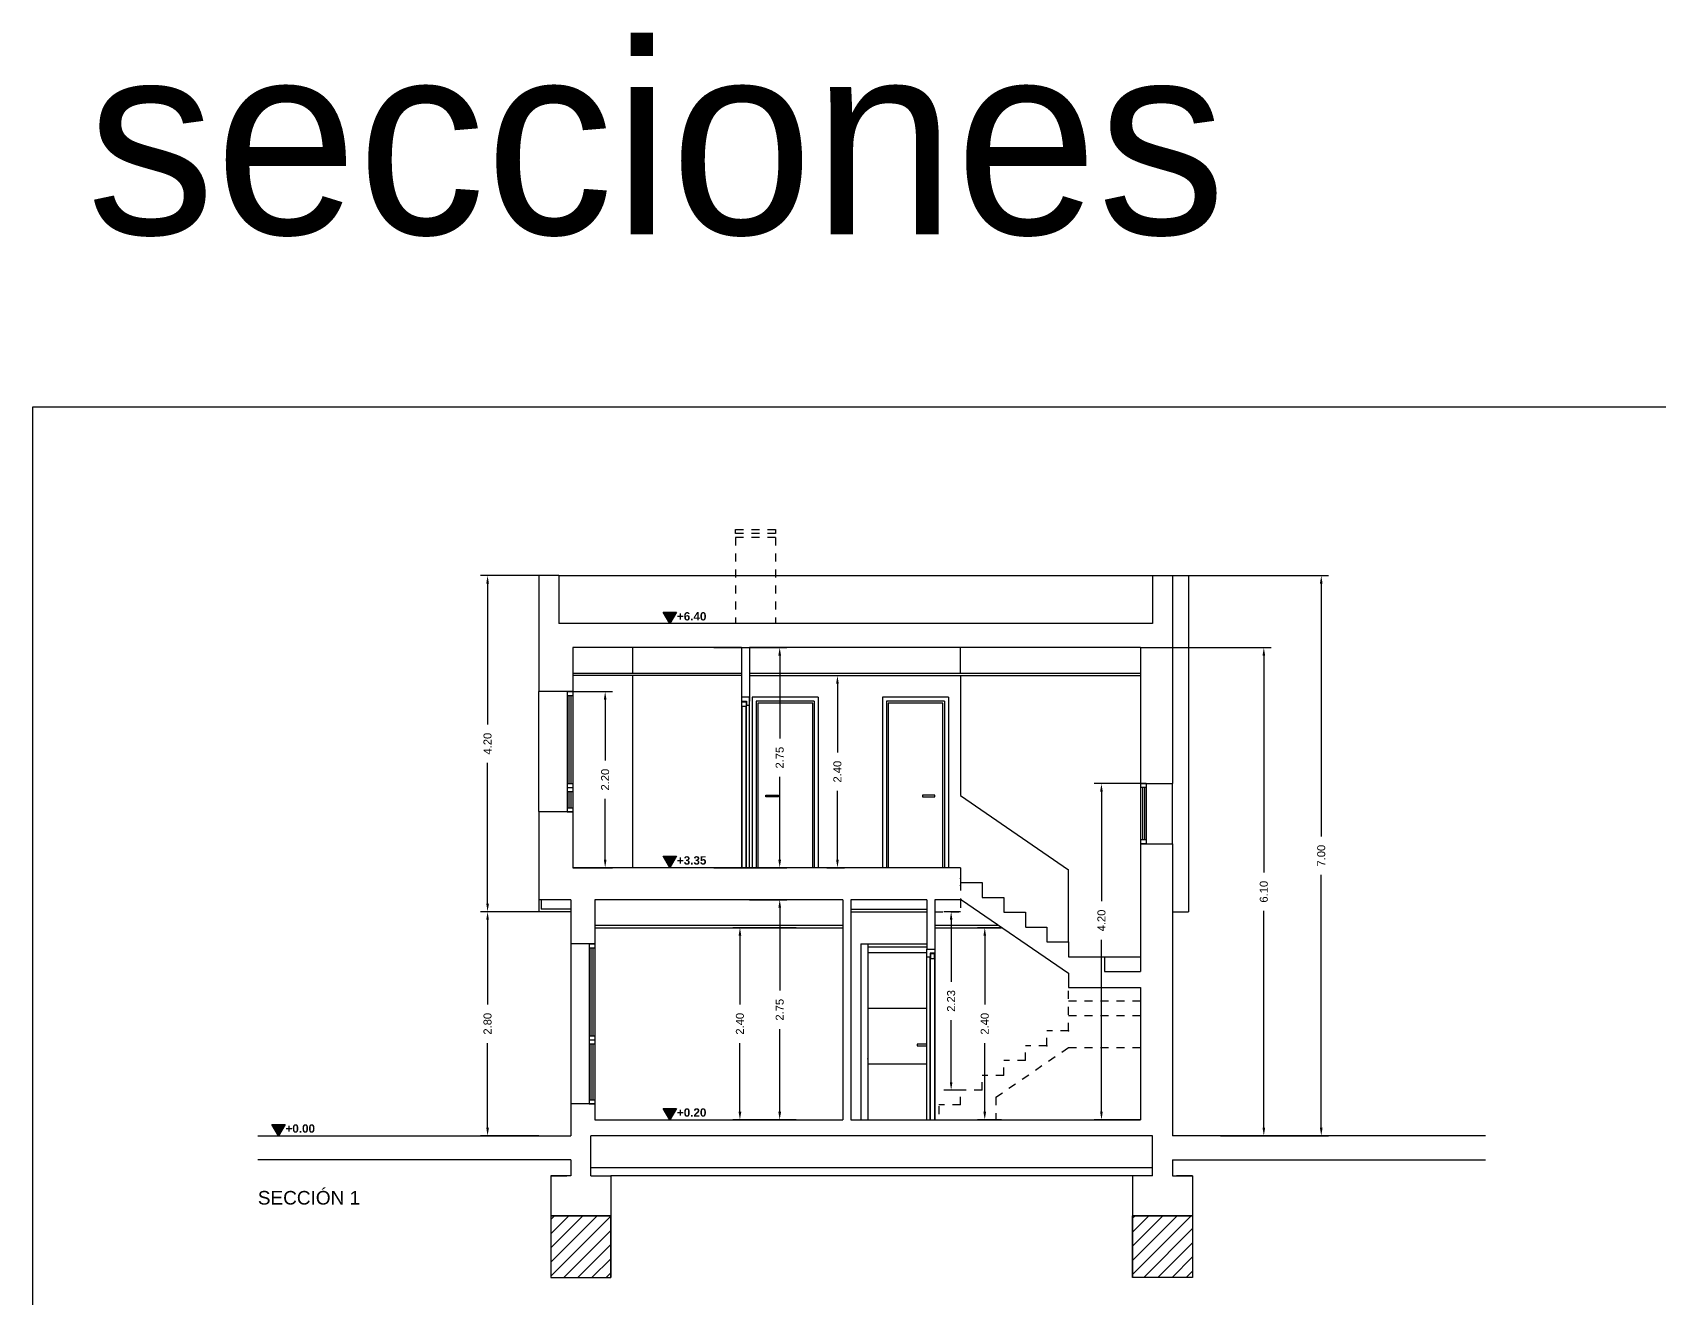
# Model space of a CAD drawing. Header units: millimetres. Extents: x 441156 to 441653, y 4514887 to 4515266.
# Drawn here: x 441397.92 to 441418.25, y 4514897.84 to 4514913.66 of the extents above; entities that cross this region are included whole.
import ezdxf

# ---------------------------------------------------------------- set-up
doc = ezdxf.new("R2010")
doc.units = ezdxf.units.MM
doc.linetypes.add('CONTINUA', pattern=[0])
doc.linetypes.add('RAYITAS', pattern=[0.375, 0.25, -0.125])
for name, color, linetype in [('01_alzado', 5, 'CONTINUA'), ('01_cotas', 254, 'Continuous'), ('01_proyeccion', 36, 'RAYITAS'), ('01_proyección', 4, 'RAYITAS'), ('01_seccion', 7, 'CONTINUA'), ('01_tabiques', 3, 'Continuous'), ('01_texto cartela', 5, 'Continuous'), ('01_textos', 7, 'Continuous')]:
    doc.layers.add(name, color=color, linetype=linetype)
doc.layers.add('01_cartela', color=6, linetype='Continuous', plot=False)
doc.styles.add('Century Gothic_6', font='', dxfattribs={"height": 11})
doc.styles.add('Estilo1', font='swissel.ttf')
doc.styles.add('NIEVES3', font='swisseb.ttf')
doc.styles.add('ROMANS', font='romans')
doc.styles.get('Century Gothic_6').set_extended_font_data('Century Gothic')
doc.dimstyles.new('DECIMAL-50', dxfattribs={"dimtxt": 0.08, "dimasz": 0.15, "dimexe": 0.09, "dimexo": 0, "dimgap": 0.09, "dimtad": 0, "dimzin": 0, "dimdsep": 46, "dimtxsty": 'ROMANS', "dimcen": 0.09, "dimclrt": 6, "dimadec": 0, "dimazin": 0, "dimtfac": 1.38, "dimtix": 1, "dimtofl": 0, "dimtmove": 2, "dimatfit": 3, "dimldrblk": 'OBLIQUE', "dimfxl": 1, "dimtolj": 1, "dimtzin": 0, "dimarcsym": 0})
pattern_1 = [(45, (439122.6887, 4514849.80938), (-0.0883883476, 0.0883883476), [])]

# ---------------------------------------------------------------- blocks, each defined once
blk = doc.blocks.new('*D505')
at = {"layer": '01_cotas', "color": 0, "linetype": 'CONTINUA', "lineweight": -2, "transparency": 16777216}
for p, q in [((441406.434, 4514905.975), (441407.347, 4514905.975)), ((441406.434, 4514903.225), (441407.347, 4514903.225))]:
    blk.add_line(p, q, dxfattribs=at)
at = {"layer": '01_cotas', "color": 0, "lineweight": -2, "transparency": 16777216}
for p, q in [((441407.257, 4514905.875), (441407.257, 4514904.84)), ((441407.257, 4514903.325), (441407.257, 4514904.359))]:
    blk.add_line(p, q, dxfattribs=at)
at = {"layer": '01_cotas', "color": 0, "transparency": 16777216}
for points in [[(441407.24, 4514905.875), (441407.274, 4514905.875), (441407.257, 4514905.975)], [(441407.24, 4514903.325), (441407.274, 4514903.325), (441407.257, 4514903.225)]]:
    blk.add_solid(points, dxfattribs=at)
at = {"layer": '01_cotas', "color": 7, "transparency": 16777216, "insert": (441407.257, 4514904.6), "char_height": 0.1, "attachment_point": 5, "rotation": 90, "style": 'Estilo1'}
blk.add_mtext('\\A1;2.75', dxfattribs=at)
blk = doc.blocks.new('*D506')
at = {"layer": '01_cotas', "color": 0, "linetype": 'CONTINUA', "lineweight": -2, "transparency": 16777216}
for p, q in [((441406.88, 4514902.825), (441407.347, 4514902.825)), ((441406.88, 4514900.075), (441407.347, 4514900.075))]:
    blk.add_line(p, q, dxfattribs=at)
at = {"layer": '01_cotas', "color": 0, "lineweight": -2, "transparency": 16777216}
for p, q in [((441407.257, 4514902.725), (441407.257, 4514901.69)), ((441407.257, 4514900.175), (441407.257, 4514901.209))]:
    blk.add_line(p, q, dxfattribs=at)
at = {"layer": '01_cotas', "color": 0, "transparency": 16777216}
for points in [[(441407.24, 4514902.725), (441407.274, 4514902.725), (441407.257, 4514902.825)], [(441407.24, 4514900.175), (441407.274, 4514900.175), (441407.257, 4514900.075)]]:
    blk.add_solid(points, dxfattribs=at)
at = {"layer": '01_cotas', "color": 7, "transparency": 16777216, "insert": (441407.257, 4514901.45), "char_height": 0.1, "attachment_point": 5, "rotation": 90, "style": 'Estilo1'}
blk.add_mtext('\\A1;2.75', dxfattribs=at)
blk = doc.blocks.new('*D507')
at = {"layer": '01_cotas', "color": 0, "linetype": 'CONTINUA', "lineweight": -2, "transparency": 16777216}
for p, q in [((441407.844, 4514905.625), (441408.068, 4514905.625)), ((441407.844, 4514903.225), (441408.068, 4514903.225))]:
    blk.add_line(p, q, dxfattribs=at)
at = {"layer": '01_cotas', "color": 0, "lineweight": -2, "transparency": 16777216}
for p, q in [((441407.978, 4514905.525), (441407.978, 4514904.665)), ((441407.978, 4514903.325), (441407.978, 4514904.184))]:
    blk.add_line(p, q, dxfattribs=at)
at = {"layer": '01_cotas', "color": 0, "transparency": 16777216}
for points in [[(441407.962, 4514905.525), (441407.995, 4514905.525), (441407.978, 4514905.625)], [(441407.962, 4514903.325), (441407.995, 4514903.325), (441407.978, 4514903.225)]]:
    blk.add_solid(points, dxfattribs=at)
at = {"layer": '01_cotas', "color": 7, "transparency": 16777216, "insert": (441407.978, 4514904.425), "char_height": 0.1, "attachment_point": 5, "rotation": 90, "style": 'Estilo1'}
blk.add_mtext('\\A1;2.40', dxfattribs=at)
blk = doc.blocks.new('*D508')
at = {"layer": '01_cotas', "color": 0, "linetype": 'CONTINUA', "lineweight": -2, "transparency": 16777216}
for p, q in [((441407.463, 4514902.475), (441406.67, 4514902.475)), ((441407.463, 4514900.075), (441406.67, 4514900.075))]:
    blk.add_line(p, q, dxfattribs=at)
at = {"layer": '01_cotas', "color": 0, "lineweight": -2, "transparency": 16777216}
for p, q in [((441406.76, 4514902.375), (441406.76, 4514901.515)), ((441406.76, 4514900.175), (441406.76, 4514901.034))]:
    blk.add_line(p, q, dxfattribs=at)
at = {"layer": '01_cotas', "color": 0, "transparency": 16777216}
for points in [[(441406.743, 4514902.375), (441406.777, 4514902.375), (441406.76, 4514902.475)], [(441406.743, 4514900.175), (441406.777, 4514900.175), (441406.76, 4514900.075)]]:
    blk.add_solid(points, dxfattribs=at)
at = {"layer": '01_cotas', "color": 7, "transparency": 16777216, "insert": (441406.76, 4514901.275), "char_height": 0.1, "attachment_point": 5, "rotation": 90, "style": 'Estilo1'}
blk.add_mtext('\\A1;2.40', dxfattribs=at)
blk = doc.blocks.new('*D509')
at = {"layer": '01_cotas', "color": 0, "linetype": 'CONTINUA', "lineweight": -2, "transparency": 16777216}
for p, q in [((441404.671, 4514905.425), (441405.166, 4514905.425)), ((441404.671, 4514903.225), (441405.166, 4514903.225))]:
    blk.add_line(p, q, dxfattribs=at)
at = {"layer": '01_cotas', "color": 0, "lineweight": -2, "transparency": 16777216}
for p, q in [((441405.076, 4514905.325), (441405.076, 4514904.565)), ((441405.076, 4514903.325), (441405.076, 4514904.084))]:
    blk.add_line(p, q, dxfattribs=at)
at = {"layer": '01_cotas', "color": 0, "transparency": 16777216}
for points in [[(441405.06, 4514905.325), (441405.093, 4514905.325), (441405.076, 4514905.425)], [(441405.06, 4514903.325), (441405.093, 4514903.325), (441405.076, 4514903.225)]]:
    blk.add_solid(points, dxfattribs=at)
at = {"layer": '01_cotas', "color": 7, "transparency": 16777216, "insert": (441405.076, 4514904.325), "char_height": 0.1, "attachment_point": 5, "rotation": 90, "style": 'Estilo1'}
blk.add_mtext('\\A1;2.20', dxfattribs=at)
blk = doc.blocks.new('*D510')
at = {"layer": '01_cotas', "color": 0, "linetype": 'CONTINUA', "lineweight": -2, "transparency": 16777216}
for p, q in [((441409.516, 4514902.675), (441409.309, 4514902.675)), ((441409.516, 4514900.445), (441409.309, 4514900.445))]:
    blk.add_line(p, q, dxfattribs=at)
at = {"layer": '01_cotas', "color": 0, "lineweight": -2, "transparency": 16777216}
for p, q in [((441409.399, 4514902.575), (441409.399, 4514901.8)), ((441409.399, 4514900.545), (441409.399, 4514901.32))]:
    blk.add_line(p, q, dxfattribs=at)
at = {"layer": '01_cotas', "color": 0, "transparency": 16777216}
for points in [[(441409.382, 4514902.575), (441409.415, 4514902.575), (441409.399, 4514902.675)], [(441409.382, 4514900.545), (441409.415, 4514900.545), (441409.399, 4514900.445)]]:
    blk.add_solid(points, dxfattribs=at)
at = {"layer": '01_cotas', "color": 7, "transparency": 16777216, "insert": (441409.399, 4514901.56), "char_height": 0.1, "attachment_point": 5, "rotation": 90, "style": 'Estilo1'}
blk.add_mtext('\\A1;2.23', dxfattribs=at)
blk = doc.blocks.new('*D518')
at = {"layer": '01_cotas', "color": 0, "linetype": 'CONTINUA', "lineweight": -2, "transparency": 16777216}
for p, q in [((441411.766, 4514904.275), (441411.187, 4514904.275)), ((441411.766, 4514900.075), (441411.187, 4514900.075))]:
    blk.add_line(p, q, dxfattribs=at)
at = {"layer": '01_cotas', "color": 0, "lineweight": -2, "transparency": 16777216}
for p, q in [((441411.277, 4514904.175), (441411.277, 4514902.806)), ((441411.277, 4514900.175), (441411.277, 4514902.324))]:
    blk.add_line(p, q, dxfattribs=at)
at = {"layer": '01_cotas', "color": 0, "transparency": 16777216}
for points in [[(441411.26, 4514904.175), (441411.293, 4514904.175), (441411.277, 4514904.275)], [(441411.26, 4514900.175), (441411.293, 4514900.175), (441411.277, 4514900.075)]]:
    blk.add_solid(points, dxfattribs=at)
at = {"layer": '01_cotas', "color": 7, "transparency": 16777216, "insert": (441411.277, 4514902.565), "char_height": 0.1, "attachment_point": 5, "rotation": 90, "style": 'Estilo1'}
blk.add_mtext('\\A1;4.20', dxfattribs=at)
blk = doc.blocks.new('*D511')
at = {"layer": '01_cotas', "color": 0, "linetype": 'CONTINUA', "lineweight": -2, "transparency": 16777216}
for p, q in [((441412.366, 4514906.875), (441414.113, 4514906.875)), ((441412.766, 4514899.875), (441414.113, 4514899.875))]:
    blk.add_line(p, q, dxfattribs=at)
at = {"layer": '01_cotas', "color": 0, "lineweight": -2, "transparency": 16777216}
for p, q in [((441414.023, 4514906.775), (441414.023, 4514903.614)), ((441414.023, 4514899.975), (441414.023, 4514903.135))]:
    blk.add_line(p, q, dxfattribs=at)
at = {"layer": '01_cotas', "color": 0, "transparency": 16777216}
for points in [[(441414.006, 4514906.775), (441414.039, 4514906.775), (441414.023, 4514906.875)], [(441414.006, 4514899.975), (441414.039, 4514899.975), (441414.023, 4514899.875)]]:
    blk.add_solid(points, dxfattribs=at)
at = {"layer": '01_cotas', "color": 7, "transparency": 16777216, "insert": (441414.023, 4514903.375), "char_height": 0.1, "attachment_point": 5, "rotation": 90, "style": 'Estilo1'}
blk.add_mtext('\\A1;7.00', dxfattribs=at)
blk = doc.blocks.new('*D512')
at = {"layer": '01_cotas', "color": 0, "linetype": 'CONTINUA', "lineweight": -2, "transparency": 16777216}
for p, q in [((441411.766, 4514905.975), (441413.395, 4514905.975)), ((441412.766, 4514899.875), (441413.395, 4514899.875))]:
    blk.add_line(p, q, dxfattribs=at)
at = {"layer": '01_cotas', "color": 0, "lineweight": -2, "transparency": 16777216}
for p, q in [((441413.305, 4514905.875), (441413.305, 4514903.165)), ((441413.305, 4514899.975), (441413.305, 4514902.684))]:
    blk.add_line(p, q, dxfattribs=at)
at = {"layer": '01_cotas', "color": 0, "transparency": 16777216}
for points in [[(441413.289, 4514905.875), (441413.322, 4514905.875), (441413.305, 4514905.975)], [(441413.289, 4514899.975), (441413.322, 4514899.975), (441413.305, 4514899.875)]]:
    blk.add_solid(points, dxfattribs=at)
at = {"layer": '01_cotas', "color": 7, "transparency": 16777216, "insert": (441413.305, 4514902.925), "char_height": 0.1, "attachment_point": 5, "rotation": 90, "style": 'Estilo1'}
blk.add_mtext('\\A1;6.10', dxfattribs=at)
blk = doc.blocks.new('*D517')
at = {"layer": '01_cotas', "color": 0, "linetype": 'CONTINUA', "lineweight": -2, "transparency": 16777216}
for p, q in [((441404.246, 4514906.875), (441403.517, 4514906.875)), ((441404.246, 4514902.675), (441403.517, 4514902.675))]:
    blk.add_line(p, q, dxfattribs=at)
at = {"layer": '01_cotas', "color": 0, "lineweight": -2, "transparency": 16777216}
for p, q in [((441403.607, 4514906.775), (441403.607, 4514905.015)), ((441403.607, 4514902.775), (441403.607, 4514904.534))]:
    blk.add_line(p, q, dxfattribs=at)
at = {"layer": '01_cotas', "color": 0, "transparency": 16777216}
for points in [[(441403.591, 4514906.775), (441403.624, 4514906.775), (441403.607, 4514906.875)], [(441403.591, 4514902.775), (441403.624, 4514902.775), (441403.607, 4514902.675)]]:
    blk.add_solid(points, dxfattribs=at)
at = {"layer": '01_cotas', "color": 7, "transparency": 16777216, "insert": (441403.607, 4514904.775), "char_height": 0.1, "attachment_point": 5, "rotation": 90, "style": 'Estilo1'}
blk.add_mtext('\\A1;4.20', dxfattribs=at)
blk = doc.blocks.new('*D519')
at = {"layer": '01_cotas', "color": 0, "linetype": 'CONTINUA', "lineweight": -2, "transparency": 16777216}
for p, q in [((441404.246, 4514902.675), (441403.517, 4514902.675)), ((441404.246, 4514899.875), (441403.517, 4514899.875))]:
    blk.add_line(p, q, dxfattribs=at)
at = {"layer": '01_cotas', "color": 0, "lineweight": -2, "transparency": 16777216}
for p, q in [((441403.607, 4514902.575), (441403.607, 4514901.515)), ((441403.607, 4514899.975), (441403.607, 4514901.034))]:
    blk.add_line(p, q, dxfattribs=at)
at = {"layer": '01_cotas', "color": 0, "transparency": 16777216}
for points in [[(441403.591, 4514902.575), (441403.624, 4514902.575), (441403.607, 4514902.675)], [(441403.591, 4514899.975), (441403.624, 4514899.975), (441403.607, 4514899.875)]]:
    blk.add_solid(points, dxfattribs=at)
at = {"layer": '01_cotas', "color": 7, "transparency": 16777216, "insert": (441403.607, 4514901.275), "char_height": 0.1, "attachment_point": 5, "rotation": 90, "style": 'Estilo1'}
blk.add_mtext('\\A1;2.80', dxfattribs=at)
blk = doc.blocks.new('*D803')
at = {"layer": '01_cotas', "color": 0, "linetype": 'CONTINUA', "lineweight": -2, "transparency": 16777216}
for p, q in [((441410.027, 4514902.475), (441409.729, 4514902.475)), ((441410.027, 4514900.075), (441409.729, 4514900.075))]:
    blk.add_line(p, q, dxfattribs=at)
at = {"layer": '01_cotas', "color": 0, "lineweight": -2, "transparency": 16777216}
for p, q in [((441409.819, 4514902.375), (441409.819, 4514901.515)), ((441409.819, 4514900.175), (441409.819, 4514901.034))]:
    blk.add_line(p, q, dxfattribs=at)
at = {"layer": '01_cotas', "color": 0, "transparency": 16777216}
for points in [[(441409.802, 4514902.375), (441409.835, 4514902.375), (441409.819, 4514902.475)], [(441409.802, 4514900.175), (441409.835, 4514900.175), (441409.819, 4514900.075)]]:
    blk.add_solid(points, dxfattribs=at)
at = {"layer": '01_cotas', "color": 7, "transparency": 16777216, "insert": (441409.819, 4514901.275), "char_height": 0.1, "attachment_point": 5, "rotation": 90, "style": 'Estilo1'}
blk.add_mtext('\\A1;2.40', dxfattribs=at)

msp = doc.modelspace()

# ---------------------------------------------------------------- hatches: boundary and pattern name
at = {"layer": '01_alzado', "linetype": 'CONTINUA'}
h = msp.add_hatch(dxfattribs=at)
h.set_pattern_fill('ANSI31', color=2)
h.set_pattern_definition(pattern_1)
h.paths.add_polyline_path([(441405.146, 4514898.105), (441404.396, 4514898.105), (441404.396, 4514898.875), (441405.146, 4514898.875)])
h = msp.add_hatch(dxfattribs=at)
h.set_pattern_fill('ANSI31', color=2)
h.set_pattern_definition(pattern_1)
h.paths.add_polyline_path([(441411.666, 4514898.105), (441412.416, 4514898.105), (441412.416, 4514898.875), (441411.666, 4514898.875)])
at = {"layer": '01_proyeccion', "linetype": 'CONTINUA', "ltscale": 1.5}
h = msp.add_hatch(color=7, dxfattribs=at)
h.dxf.hatch_style = 1
h.paths.add_polyline_path([(441405.886, 4514906.275), (441405.803, 4514906.418), (441405.969, 4514906.418)])
h = msp.add_hatch(color=7, dxfattribs=at)
h.dxf.hatch_style = 1
h.paths.add_polyline_path([(441405.886, 4514903.225), (441405.803, 4514903.368), (441405.969, 4514903.368)])
h = msp.add_hatch(color=7, dxfattribs=at)
h.dxf.hatch_style = 1
h.paths.add_polyline_path([(441405.886, 4514900.075), (441405.803, 4514900.218), (441405.969, 4514900.218)])
h = msp.add_hatch(color=7, dxfattribs=at)
h.dxf.hatch_style = 1
h.paths.add_polyline_path([(441400.996, 4514899.875), (441400.913, 4514900.018), (441401.079, 4514900.018)])

# ---------------------------------------------------------------- linework, layer by layer
at = {"layer": '01_alzado', "color": 2, "linetype": 'CONTINUA'}
for p, q in [((441404.496, 4514906.875, 0), (441411.916, 4514906.875, 0)), ((441412.166, 4514906.875, 0), (441412.366, 4514906.875, 0)), ((441412.366, 4514906.875, 0), (441412.366, 4514902.675, 0)), ((441409.516, 4514905.625, 0), (441409.516, 4514904.125, 0)), ((441404.246, 4514903.925, 0), (441404.246, 4514905.425, 0)), ((441404.601, 4514905.425, 0), (441404.671, 4514905.425, 0)), ((441404.601, 4514905.425, 0), (441404.671, 4514905.425, 0)), ((441404.601, 4514905.425, 0), (441404.601, 4514903.925, 0)), ((441404.671, 4514905.425, 0), (441404.671, 4514903.925, 0)), ((441404.601, 4514905.375, 0), (441404.671, 4514905.375, 0)), ((441404.624, 4514905.375, 0), (441404.624, 4514904.275, 0)), ((441404.648, 4514905.375, 0), (441404.648, 4514904.275, 0)), ((441407.739, 4514905.355, 0), (441406.914, 4514905.355, 0)), ((441406.914, 4514905.355, 0), (441406.914, 4514903.225, 0)), ((441406.964, 4514905.305, 0), (441406.964, 4514903.225, 0)), ((441407.689, 4514905.305, 0), (441406.964, 4514905.305, 0)), ((441407.669, 4514905.282, 0), (441406.984, 4514905.282, 0)), ((441406.984, 4514905.282, 0), (441406.984, 4514903.225, 0)), ((441407.669, 4514903.225, 0), (441407.669, 4514905.282, 0)), ((441407.689, 4514905.305, 0), (441407.689, 4514903.225, 0)), ((441407.739, 4514905.355, 0), (441407.739, 4514903.225, 0)), ((441409.367, 4514905.355, 0), (441408.542, 4514905.355, 0)), ((441408.542, 4514905.355, 0), (441408.542, 4514903.225, 0)), ((441408.592, 4514905.305, 0), (441408.592, 4514903.225, 0)), ((441409.317, 4514905.305, 0), (441408.592, 4514905.305, 0)), ((441409.297, 4514905.282, 0), (441408.612, 4514905.282, 0)), ((441408.612, 4514905.282, 0), (441408.612, 4514903.225, 0)), ((441409.297, 4514903.225, 0), (441409.297, 4514905.282, 0)), ((441409.317, 4514905.305, 0), (441409.317, 4514903.225, 0)), ((441409.367, 4514905.355, 0), (441409.367, 4514903.225, 0)), ((441404.601, 4514904.275, 0), (441404.671, 4514904.275, 0)), ((441404.601, 4514904.225, 0), (441404.671, 4514904.225, 0)), ((441411.766, 4514904.275, 0), (441411.766, 4514903.526, 0)), ((441411.836, 4514904.275, 0), (441411.766, 4514904.275, 0)), ((441411.836, 4514904.275, 0), (441411.766, 4514904.275, 0)), ((441411.836, 4514904.225, 0), (441411.766, 4514904.225, 0)), ((441411.789, 4514904.225, 0), (441411.789, 4514903.575, 0)), ((441411.813, 4514904.225, 0), (441411.813, 4514903.575, 0)), ((441411.836, 4514904.275, 0), (441411.836, 4514903.526, 0)), ((441412.166, 4514903.526, 0), (441412.166, 4514904.275, 0)), ((441404.601, 4514904.175, 0), (441404.671, 4514904.175, 0)), ((441404.624, 4514904.175, 0), (441404.624, 4514903.973, 0)), ((441404.648, 4514904.175, 0), (441404.648, 4514903.973, 0)), ((441409.516, 4514904.125, 0), (441410.866, 4514903.198, 0)), ((441404.601, 4514903.973, 0), (441404.671, 4514903.973, 0)), ((441404.601, 4514903.923, 0), (441404.671, 4514903.923, 0)), ((441411.836, 4514903.575, 0), (441411.766, 4514903.575, 0)), ((441411.836, 4514903.525, 0), (441411.766, 4514903.525, 0)), ((441410.866, 4514902.298, 0), (441410.866, 4514903.198, 0)), ((441412.166, 4514902.675, 0), (441412.366, 4514902.675, 0)), ((441404.646, 4514902.275, 0), (441404.646, 4514900.275, 0)), ((441404.946, 4514902.275, 0), (441404.876, 4514902.275, 0)), ((441404.946, 4514902.275, 0), (441404.876, 4514902.275, 0)), ((441404.876, 4514902.275, 0), (441404.946, 4514902.275, 0)), ((441404.876, 4514902.275, 0), (441404.946, 4514902.275, 0)), ((441404.876, 4514902.275, 0), (441404.876, 4514900.275, 0)), ((441404.876, 4514902.225, 0), (441404.946, 4514902.225, 0)), ((441404.899, 4514902.225, 0), (441404.899, 4514901.125, 0)), ((441404.923, 4514902.225, 0), (441404.923, 4514901.125, 0)), ((441404.946, 4514902.275, 0), (441404.946, 4514900.275, 0)), ((441411.316, 4514902.113, 0), (441411.766, 4514902.113, 0)), ((441404.876, 4514901.125, 0), (441404.946, 4514901.125, 0)), ((441404.876, 4514901.075, 0), (441404.946, 4514901.075, 0)), ((441404.876, 4514901.025, 0), (441404.946, 4514901.025, 0)), ((441404.899, 4514901.025, 0), (441404.899, 4514900.323, 0)), ((441404.923, 4514901.025, 0), (441404.923, 4514900.323, 0)), ((441404.876, 4514900.323, 0), (441404.946, 4514900.323, 0)), ((441404.876, 4514900.273, 0), (441404.946, 4514900.273, 0)), ((441411.916, 4514899.475, 0), (441404.896, 4514899.475, 0)), ((441411.666, 4514899.375, 0), (441405.146, 4514899.375, 0)), ((441404.396, 4514898.875, 0), (441404.396, 4514898.105, 0)), ((441405.146, 4514898.875, 0), (441405.146, 4514898.105, 0)), ((441411.666, 4514898.875, 0), (441411.666, 4514898.105, 0)), ((441412.416, 4514898.875, 0), (441412.416, 4514898.105, 0)), ((441404.396, 4514898.105, 0), (441405.146, 4514898.105, 0)), ((441412.416, 4514898.105, 0), (441411.666, 4514898.105, 0))]:
    msp.add_line(p, q, dxfattribs=at)
at = {"layer": '01_alzado', "color": 2}
for p, q in [((441405.421, 4514905.655, 0), (441405.421, 4514905.975, 0)), ((441409.516, 4514905.655, 0), (441409.516, 4514905.975, 0)), ((441404.671, 4514905.655, 0), (441406.781, 4514905.655, 0)), ((441406.781, 4514905.625, 0), (441404.671, 4514905.625, 0)), ((441405.421, 4514903.225, 0), (441405.421, 4514905.625, 0)), ((441406.881, 4514905.655, 0), (441411.766, 4514905.655, 0)), ((441406.881, 4514905.625, 0), (441411.766, 4514905.625, 0)), ((441406.781, 4514905.355, 0), (441406.781, 4514905.305, 0)), ((441406.781, 4514905.305, 0), (441406.842, 4514905.305, 0)), ((441406.781, 4514905.305, 0), (441406.781, 4514903.225, 0)), ((441406.785, 4514905.239, 0), (441406.785, 4514903.225, 0)), ((441406.836, 4514903.225, 0), (441406.836, 4514905.239, 0)), ((441406.842, 4514905.305, 0), (441406.842, 4514905.255, 0)), ((441406.842, 4514903.225, 0), (441406.842, 4514905.255, 0)), ((441406.842, 4514905.255, 0), (441406.881, 4514905.255, 0)), ((441406.881, 4514905.255, 0), (441406.881, 4514905.355, 0)), ((441406.881, 4514903.225, 0), (441406.881, 4514905.255, 0)), ((441404.246, 4514902.825, 0), (441404.246, 4514902.675, 0)), ((441404.276, 4514902.825, 0), (441404.276, 4514902.705, 0)), ((441404.646, 4514902.675, 0), (441404.246, 4514902.675, 0)), ((441404.646, 4514902.705, 0), (441404.276, 4514902.705, 0)), ((441408.146, 4514902.705, 0), (441409.096, 4514902.705, 0)), ((441408.146, 4514902.675, 0), (441409.096, 4514902.675, 0)), ((441404.946, 4514902.505, 0), (441408.046, 4514902.505, 0)), ((441404.946, 4514902.475, 0), (441408.046, 4514902.475, 0)), ((441409.196, 4514902.505, 0), (441409.98, 4514902.505, 0)), ((441409.196, 4514902.475, 0), (441410.027, 4514902.475, 0)), ((441408.271, 4514902.275, 0), (441409.096, 4514902.275, 0)), ((441408.271, 4514902.275, 0), (441408.271, 4514900.075, 0)), ((441408.356, 4514902.275, 0), (441408.356, 4514900.075, 0)), ((441409.096, 4514902.23, 0), (441408.356, 4514902.23, 0)), ((441409.096, 4514902.105, 0), (441409.096, 4514902.205, 0)), ((441409.196, 4514902.205, 0), (441409.196, 4514902.155, 0)), ((441409.096, 4514902.16, 0), (441408.356, 4514902.16, 0)), ((441409.135, 4514902.105, 0), (441409.096, 4514902.105, 0)), ((441409.096, 4514900.075, 0), (441409.096, 4514902.105, 0)), ((441409.196, 4514902.155, 0), (441409.135, 4514902.155, 0)), ((441409.135, 4514902.155, 0), (441409.135, 4514902.105, 0)), ((441409.135, 4514900.075, 0), (441409.135, 4514902.105, 0)), ((441409.14, 4514900.075, 0), (441409.14, 4514902.089, 0)), ((441409.191, 4514902.089, 0), (441409.191, 4514900.075, 0)), ((441409.196, 4514902.155, 0), (441409.196, 4514900.075, 0)), ((441409.096, 4514901.465, 0), (441408.356, 4514901.465, 0)), ((441409.096, 4514900.77, 0), (441408.356, 4514900.77, 0))]:
    msp.add_line(p, q, dxfattribs=at)
at = {"layer": '01_alzado', "color": 2, "elevation": 0}
for points in [[(441406.836, 4514905.297), (441406.836, 4514905.239), (441406.785, 4514905.239), (441406.785, 4514905.297)], [(441409.14, 4514902.147), (441409.14, 4514902.089), (441409.191, 4514902.089), (441409.191, 4514902.147)]]:
    msp.add_lwpolyline(points, close=True, dxfattribs=at)
at = {"layer": '01_alzado', "color": 2, "linetype": 'CONTINUA', "elevation": 0}
for points in [[(441407.085, 4514904.111), (441407.085, 4514904.13), (441407.241, 4514904.13), (441407.241, 4514904.111)], [(441409.196, 4514904.111), (441409.196, 4514904.13), (441409.04, 4514904.13), (441409.04, 4514904.111)], [(441405.146, 4514898.875), (441404.396, 4514898.875), (441404.396, 4514898.105), (441405.146, 4514898.105)], [(441411.666, 4514898.875), (441412.416, 4514898.875), (441412.416, 4514898.105), (441411.666, 4514898.105)]]:
    msp.add_lwpolyline(points, close=True, dxfattribs=at)
at = {"layer": '01_alzado', "color": 2, "elevation": 0}
msp.add_lwpolyline([(441409.096, 4514901.02), (441408.975, 4514901.02), (441408.975, 4514901.001), (441409.096, 4514901.001)], dxfattribs=at)
at = {"layer": '01_cartela', "color": 1}
msp.add_lwpolyline([(441397.922, 4514908.981), (441397.922, 4514887.446), (441428.56, 4514887.446), (441428.56, 4514908.981)], close=True, dxfattribs=at)
at = {"layer": '01_proyeccion', "color": 7, "linetype": 'CONTINUA', "ltscale": 1.5, "elevation": 0}
for points in [[(441405.886, 4514906.275), (441405.803, 4514906.418), (441405.969, 4514906.418)], [(441405.886, 4514903.225), (441405.803, 4514903.368), (441405.969, 4514903.368)], [(441405.886, 4514900.075), (441405.803, 4514900.218), (441405.969, 4514900.218)], [(441400.996, 4514899.875), (441400.913, 4514900.018), (441401.079, 4514900.018)]]:
    msp.add_lwpolyline(points, close=True, dxfattribs=at)
at = {"layer": '01_proyección', "color": 120, "ltscale": 0.25}
for p, q in [((441407.206, 4514907.351, 0), (441406.706, 4514907.351, 0)), ((441406.706, 4514907.351, 0), (441406.706, 4514906.275, 0)), ((441407.206, 4514907.351, 0), (441407.206, 4514906.275, 0)), ((441409.516, 4514903.039, 0), (441409.516, 4514902.775, 0)), ((441409.516, 4514902.825, 0), (441409.516, 4514902.675, 0)), ((441409.196, 4514902.675, 0), (441409.516, 4514902.675, 0)), ((441410.866, 4514901.186, 0), (441410.866, 4514901.727, 0)), ((441411.766, 4514901.557, 0), (441410.866, 4514901.557, 0)), ((441411.766, 4514901.372, 0), (441410.866, 4514901.372, 0)), ((441410.866, 4514901.186, 0), (441410.596, 4514901.186, 0)), ((441410.596, 4514901.001, 0), (441410.596, 4514901.186, 0)), ((441409.956, 4514900.356, 0), (441410.866, 4514900.98, 0)), ((441410.596, 4514901.001, 0), (441410.326, 4514901.001, 0)), ((441410.326, 4514900.816, 0), (441410.326, 4514901.001, 0)), ((441410.866, 4514900.98, 0), (441411.766, 4514900.98, 0)), ((441410.326, 4514900.816, 0), (441410.056, 4514900.816, 0)), ((441410.056, 4514900.63, 0), (441410.056, 4514900.816, 0)), ((441410.056, 4514900.63, 0), (441409.786, 4514900.63, 0)), ((441409.786, 4514900.445, 0), (441409.786, 4514900.63, 0)), ((441409.786, 4514900.445, 0), (441409.516, 4514900.445, 0)), ((441409.516, 4514900.26, 0), (441409.516, 4514900.445, 0)), ((441409.956, 4514900.356), (441409.956, 4514900.075)), ((441409.516, 4514900.26, 0), (441409.246, 4514900.26, 0)), ((441409.246, 4514900.247), (441409.246, 4514900.075))]:
    msp.add_line(p, q, dxfattribs=at)
at = {"layer": '01_proyección', "color": 120, "ltscale": 0.25, "elevation": 0}
msp.add_lwpolyline([(441406.706, 4514907.449), (441407.206, 4514907.449), (441407.206, 4514907.4), (441406.706, 4514907.4)], close=True, dxfattribs=at)
at = {"layer": '01_proyección', "color": 120, "ltscale": 0.25}
for p in [(441410.866, 4514901.186, 0), (441410.596, 4514901.001, 0)]:
    msp.add_point(p, dxfattribs=at)
at = {"layer": '01_seccion'}
for p, q in [((441404.496, 4514906.875, 0), (441404.246, 4514906.875, 0)), ((441404.246, 4514906.875, 0), (441404.246, 4514905.425, 0)), ((441404.496, 4514906.875, 0), (441404.496, 4514906.275, 0)), ((441411.916, 4514906.875, 0), (441411.916, 4514906.275, 0)), ((441411.916, 4514906.875, 0), (441412.166, 4514906.875, 0)), ((441412.166, 4514906.875, 0), (441412.166, 4514904.275, 0)), ((441411.916, 4514906.275, 0), (441404.496, 4514906.275, 0)), ((441406.781, 4514905.975, 0), (441404.671, 4514905.975, 0)), ((441404.671, 4514905.975, 0), (441404.671, 4514905.375, 0)), ((441406.781, 4514905.975, 0), (441406.781, 4514905.305, 0)), ((441411.766, 4514905.975, 0), (441406.881, 4514905.975, 0)), ((441406.881, 4514905.975, 0), (441406.881, 4514905.305, 0)), ((441411.766, 4514905.975, 0), (441411.766, 4514904.275, 0)), ((441404.671, 4514905.425, 0), (441404.246, 4514905.425, 0)), ((441406.881, 4514905.355, 0), (441406.781, 4514905.355, 0)), ((441411.766, 4514904.275, 0), (441412.166, 4514904.275, 0)), ((441404.246, 4514903.923, 0), (441404.246, 4514902.825, 0)), ((441404.671, 4514903.923, 0), (441404.246, 4514903.923, 0)), ((441404.671, 4514903.923, 0), (441404.671, 4514903.225, 0)), ((441411.766, 4514903.525, 0), (441411.766, 4514901.927, 0)), ((441411.766, 4514903.525, 0), (441412.166, 4514903.525, 0)), ((441412.166, 4514903.525, 0), (441412.166, 4514899.875, 0)), ((441409.516, 4514903.225, 0), (441404.671, 4514903.225, 0)), ((441409.516, 4514903.225, 0), (441409.516, 4514903.039, 0)), ((441409.516, 4514903.175, 0), (441409.516, 4514903.039, 0)), ((441409.516, 4514903.039, 0), (441409.786, 4514903.039, 0)), ((441409.786, 4514903.039, 0), (441409.786, 4514902.854, 0)), ((441404.646, 4514902.825, 0), (441404.246, 4514902.825, 0)), ((441404.646, 4514902.825, 0), (441404.646, 4514902.275, 0)), ((441404.946, 4514902.825, 0), (441404.946, 4514902.275, 0)), ((441408.046, 4514902.825, 0), (441404.946, 4514902.825, 0)), ((441408.046, 4514902.825, 0), (441408.046, 4514900.075, 0)), ((441408.146, 4514902.825, 0), (441408.146, 4514900.075, 0)), ((441409.096, 4514902.825, 0), (441408.146, 4514902.825, 0)), ((441409.096, 4514902.825, 0), (441409.096, 4514902.205, 0)), ((441409.196, 4514902.825, 0), (441409.196, 4514902.205, 0)), ((441409.528, 4514902.825, 0), (441409.196, 4514902.825, 0)), ((441409.528, 4514902.825, 0), (441410.866, 4514901.907, 0)), ((441409.786, 4514902.854, 0), (441410.056, 4514902.854, 0)), ((441410.056, 4514902.854, 0), (441410.056, 4514902.669, 0)), ((441410.056, 4514902.669, 0), (441410.326, 4514902.669, 0)), ((441410.326, 4514902.669, 0), (441410.326, 4514902.486, 0)), ((441410.326, 4514902.483, 0), (441410.596, 4514902.483, 0)), ((441410.596, 4514902.483, 0), (441410.596, 4514902.298, 0)), ((441404.946, 4514902.275, 0), (441404.646, 4514902.275, 0)), ((441409.096, 4514902.205, 0), (441409.196, 4514902.205, 0)), ((441410.596, 4514902.298, 0), (441410.866, 4514902.298, 0)), ((441410.866, 4514902.298, 0), (441410.866, 4514902.113, 0)), ((441410.866, 4514902.113, 0), (441411.316, 4514902.113, 0)), ((441411.316, 4514902.113, 0), (441411.316, 4514901.927, 0)), ((441410.866, 4514901.907, 0), (441410.866, 4514901.727, 0)), ((441411.316, 4514901.927, 0), (441411.766, 4514901.927, 0)), ((441410.866, 4514901.727, 0), (441411.766, 4514901.727, 0)), ((441411.766, 4514901.727, 0), (441411.766, 4514900.075, 0)), ((441404.646, 4514900.275, 0), (441404.646, 4514899.875, 0)), ((441404.946, 4514900.275, 0), (441404.646, 4514900.275, 0)), ((441404.946, 4514900.275, 0), (441404.946, 4514900.075, 0)), ((441404.946, 4514900.075, 0), (441408.046, 4514900.075, 0)), ((441408.146, 4514900.075, 0), (441411.766, 4514900.075, 0)), ((441400.737, 4514899.875, 0), (441404.646, 4514899.875, 0)), ((441411.916, 4514899.875, 0), (441404.896, 4514899.875, 0)), ((441404.896, 4514899.375, 0), (441404.896, 4514899.875, 0)), ((441411.916, 4514899.375, 0), (441411.916, 4514899.875, 0)), ((441416.074, 4514899.875, 0), (441412.166, 4514899.875, 0)), ((441404.646, 4514899.575, 0), (441400.737, 4514899.575, 0)), ((441404.646, 4514899.575, 0), (441404.646, 4514899.375, 0)), ((441412.166, 4514899.575, 0), (441416.074, 4514899.575, 0)), ((441412.166, 4514899.575, 0), (441412.166, 4514899.375, 0)), ((441404.396, 4514899.375, 0), (441404.596, 4514899.375, 0)), ((441404.396, 4514899.375, 0), (441404.396, 4514898.875, 0)), ((441404.646, 4514899.375, 0), (441404.396, 4514899.375, 0)), ((441404.896, 4514899.375, 0), (441405.146, 4514899.375, 0)), ((441404.946, 4514899.375, 0), (441405.146, 4514899.375, 0)), ((441405.146, 4514899.375, 0), (441405.146, 4514898.875, 0)), ((441411.866, 4514899.375, 0), (441411.666, 4514899.375, 0)), ((441411.666, 4514899.375, 0), (441411.666, 4514898.875, 0)), ((441411.916, 4514899.375, 0), (441411.666, 4514899.375, 0)), ((441412.166, 4514899.375, 0), (441412.416, 4514899.375, 0)), ((441412.416, 4514899.375, 0), (441412.216, 4514899.375, 0)), ((441412.416, 4514899.375, 0), (441412.416, 4514898.875, 0)), ((441404.396, 4514898.875, 0), (441405.146, 4514898.875, 0)), ((441412.416, 4514898.875, 0), (441411.666, 4514898.875, 0))]:
    msp.add_line(p, q, dxfattribs=at)
for p in [(441409.516, 4514903.089, 0), (441409.516, 4514903.002, 0)]:
    msp.add_point(p, dxfattribs=at)
at = {"layer": '01_tabiques'}
msp.add_point((441408.356, 4514900.836, 0), dxfattribs=at)

# ---------------------------------------------------------------- texts
at = {"layer": '01_proyeccion', "color": 7, "ltscale": 1.5, "style": 'NIEVES3'}
for s, p in [('+6.40', (441405.973, 4514906.314, 0)), ('+3.35', (441405.973, 4514903.264, 0)), ('+0.20', (441405.973, 4514900.114, 0)), ('+0.00', (441401.083, 4514899.914, 0))]:
    msp.add_text(s, height=0.1041, dxfattribs=at).set_placement(p)
at = {"layer": '01_texto cartela', "color": 1, "insert": (441398.601, 4514913.533), "char_height": 2.3929, "width": 27.31448, "attachment_point": 1, "style": 'Century Gothic_6'}
msp.add_mtext('secciones', dxfattribs=at)
at = {"layer": '01_textos', "color": 5, "style": 'Estilo1'}
msp.add_text('SECCIÓN 1', height=0.1697, dxfattribs=at).set_placement((441400.737, 4514899.016, 0))

# ---------------------------------------------------------------- dimensions: what is measured, and where the dimension line sits
at = {"layer": '01_cotas'}
for base, p1, p2, picture, middle in [((441403.607, 4514906.875, 0), (441404.246, 4514902.675, 0), (441404.246, 4514906.875, 0), '*D517', (441403.607, 4514904.775, 0)), ((441414.023, 4514899.875, 0), (441412.366, 4514906.875, 0), (441412.766, 4514899.875, 0), '*D511', (441414.023, 4514903.375, 0)), ((441407.257, 4514903.225), (441406.434, 4514905.975, 0), (441406.434, 4514903.225, 0), '*D505', (441407.257, 4514904.6)), ((441413.305, 4514899.875, 0), (441411.766, 4514905.975, 0), (441412.766, 4514899.875, 0), '*D512', (441413.305, 4514902.925, 0)), ((441407.978, 4514903.225), (441407.844, 4514905.625, 0), (441407.844, 4514903.225, 0), '*D507', (441407.978, 4514904.425)), ((441405.076, 4514903.225, 0), (441404.671, 4514905.425, 0), (441404.671, 4514903.225, 0), '*D509', (441405.076, 4514904.325, 0)), ((441407.257, 4514900.075), (441406.88, 4514902.825, 0), (441406.88, 4514900.075, 0), '*D506', (441407.257, 4514901.45)), ((441403.607, 4514899.875), (441404.246, 4514902.675, 0), (441404.246, 4514899.875, 0), '*D519', (441403.607, 4514901.275)), ((441409.399, 4514900.445), (441409.516, 4514902.675, 0), (441409.516, 4514900.445, 0), '*D510', (441409.399, 4514901.56)), ((441406.76, 4514900.075), (441407.463, 4514902.475, 0), (441407.463, 4514900.075, 0), '*D508', (441406.76, 4514901.275)), ((441409.819, 4514900.075), (441410.027, 4514902.475, 0), (441410.027, 4514900.075, 0), '*D803', (441409.819, 4514901.275))]:
    dim = msp.add_linear_dim(base=base, p1=p1, p2=p2, angle=90, dimstyle='DECIMAL-50', override={"dimtxt": 0.1, "dimasz": 0.1, "dimtxsty": 'Estilo1', "dimsah": 1, "dimclrt": 7, "dimfxl": 0.09, "dimarcsym": 2}, dxfattribs=at)
    dim.commit()
    dim.dimension.update_dxf_attribs({"geometry": picture, "text_midpoint": middle})
dim = msp.add_linear_dim(base=(441411.277, 4514900.075), p1=(441411.766, 4514904.275, 0), p2=(441411.766, 4514900.075, 0), angle=90, dimstyle='DECIMAL-50', override={"dimtxt": 0.1, "dimasz": 0.1, "dimtxsty": 'Estilo1', "dimsah": 1, "dimclrt": 7, "dimfxl": 0.09, "dimarcsym": 2}, dxfattribs=at)
dim.commit()
dim.dimension.update_dxf_attribs({"geometry": '*D518', "text_midpoint": (441411.277, 4514902.565), "dimtype": 160})

doc.saveas('drawing.dxf')
